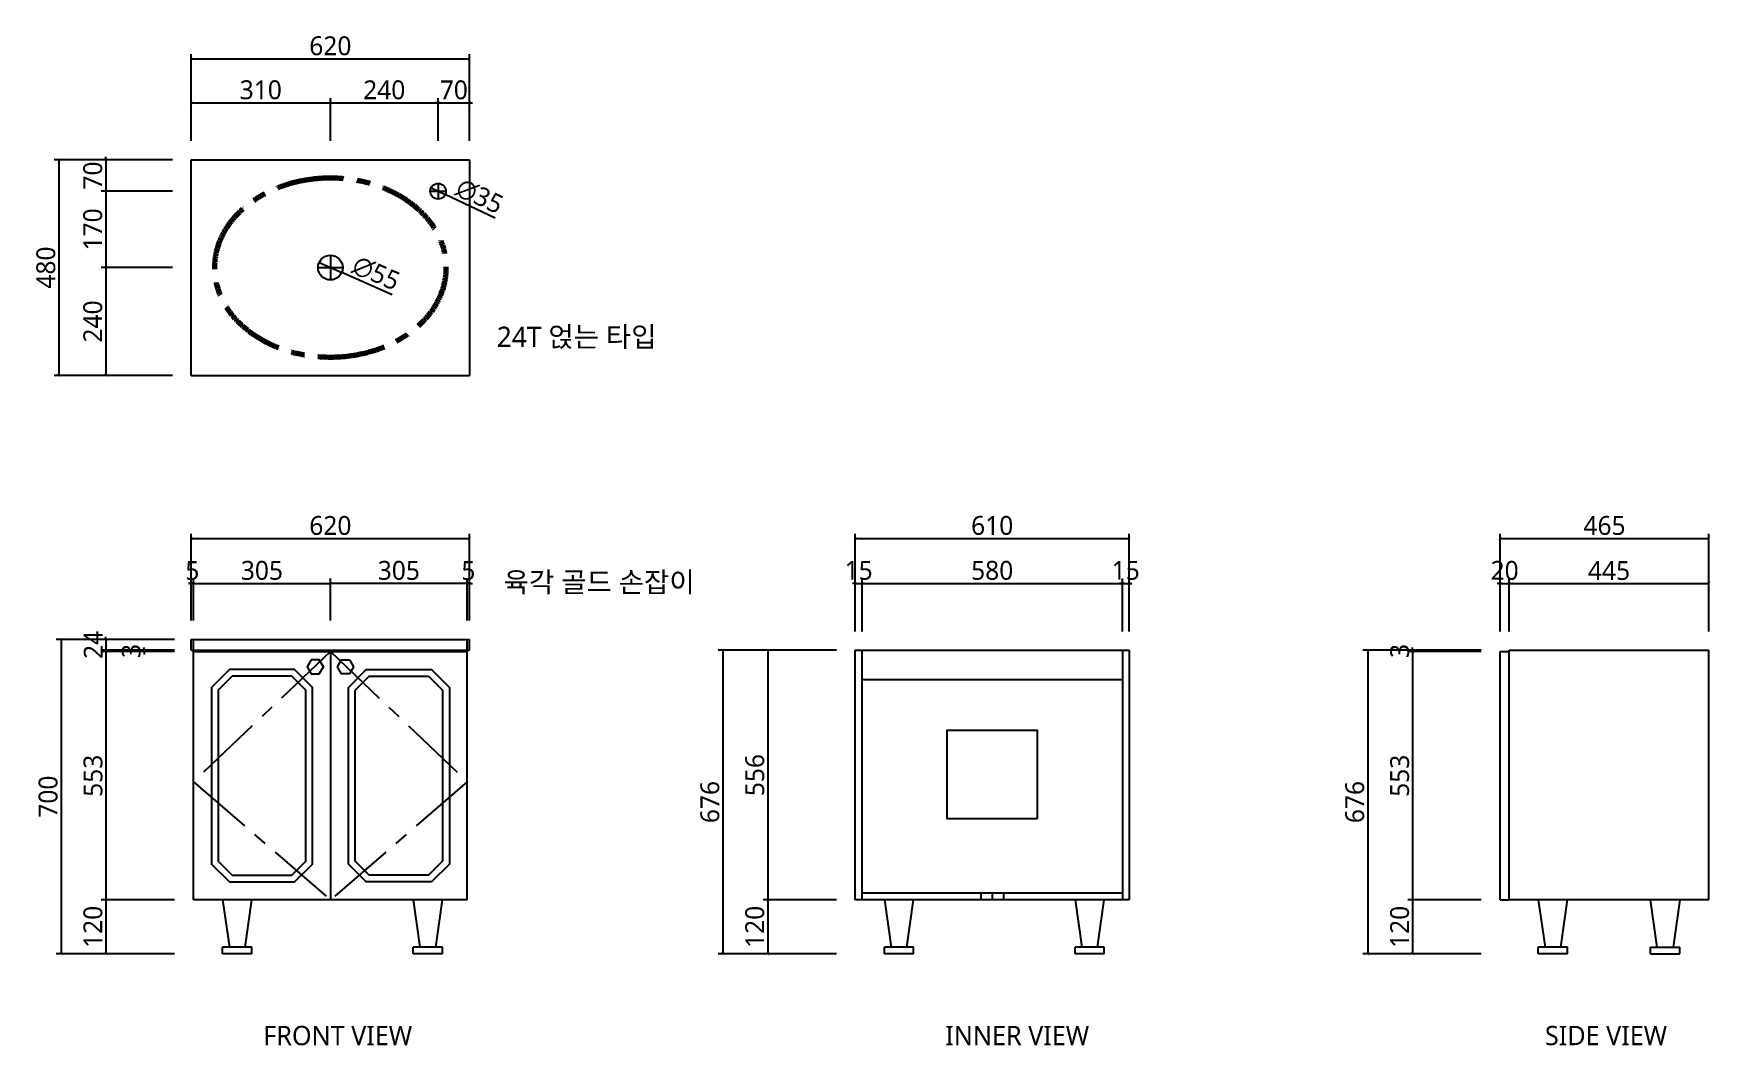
# Model space of a CAD drawing. Extents: x 936786 to 940522, y -533904 to -531651.
import ezdxf
from ezdxf.enums import TextEntityAlignment as Align

# ---------------------------------------------------------------- set-up
doc = ezdxf.new("R2010")
doc.units = 0
doc.header["$LTSCALE"] = 60
doc.header["$MEASUREMENT"] = 0
doc.header["$PDMODE"] = 34
doc.header["$PDSIZE"] = -5
doc.linetypes.add('CENTERX2', pattern=[4, 2.5, -0.5, 0.5, -0.5])
doc.layers.get('0').update_dxf_attribs({"linetype": 'CONTINUOUS'})
doc.layers.get('Defpoints').update_dxf_attribs({"color": 13, "linetype": 'CONTINUOUS'})
for name, color, linetype in [('FUR', 253, 'CONTINUOUS'), ('HAT', 251, 'CENTERX2'), ('S-DIM', 8, 'CONTINUOUS'), ('TEX', 3, 'CONTINUOUS'), ('TEX @ 1', 3, 'CONTINUOUS'), ('TITLE @ 1', 251, 'CONTINUOUS')]:
    doc.layers.add(name, color=color, linetype=linetype)
doc.styles.get("Standard").update_dxf_attribs({"font": 'malgun.ttf'})
doc.styles.add('카비원', font='malgun.ttf', dxfattribs={"height": 45})
doc.dimstyles.new('카비원', dxfattribs={"dimscale": 7, "dimtxt": 6, "dimasz": 0.9, "dimexe": 1.5, "dimexo": 6, "dimgap": 1, "dimtad": 1, "dimdsep": 46, "dimtxsty": 'Standard', "dimblk": 'ARCHTICK', "dimcen": 3, "dimclrd": 8, "dimclre": 8, "dimclrt": 7, "dimazin": 0, "dimtfac": 0.6, "dimtix": 1, "dimtmove": 1, "dimatfit": 3, "dimfxl": 1.5, "dimtolj": 1, "dimtzin": 0, "dimlwd": -1, "dimlwe": -1, "dimarcsym": 1})

# ---------------------------------------------------------------- blocks, each defined once
blk = doc.blocks.new('_ArchTick')
at = {"color": 0, "linetype": 'ByBlock', "transparency": 16777216, "const_width": 0.15}
blk.add_lwpolyline([(-0.5, -0.5), (0.5, 0.5)], dxfattribs=at)
blk = doc.blocks.new('*D4350')
at = {"layer": 'Defpoints', "color": 0}
for p in [(937757.6, -532775.1), (937137.6, -533000.1), (937757.6, -533000.1)]:
    blk.add_point(p, dxfattribs=at)
at = {"layer": 'S-DIM', "color": 8}
for p, q in [((937137.6, -532958.1), (937137.6, -532764.6)), ((937137.6, -532775.1), (937757.6, -532775.1)), ((937757.6, -532958.1), (937757.6, -532764.6))]:
    blk.add_line(p, q, dxfattribs=at)
at = {"layer": 'S-DIM', "color": 8, "xscale": 6.3, "yscale": 6.3, "zscale": 6.3, "rotation": 180}
blk.add_blockref('_ArchTick', (937137.6, -532775.1), dxfattribs=at)
at = {"layer": 'S-DIM', "color": 8, "xscale": 6.3, "yscale": 6.3, "zscale": 6.3}
blk.add_blockref('_ArchTick', (937757.6, -532775.1), dxfattribs=at)
at = {"layer": 'S-DIM', "color": 7, "insert": (937447.6, -532746.4), "char_height": 42, "attachment_point": 5}
blk.add_mtext('\\A1;620', dxfattribs=at)
blk = doc.blocks.new('*D4351')
at = {"layer": 'Defpoints', "color": 0}
for p in [(937142.6, -533000.1), (936847.6, -533700.1), (937142.6, -533700.1)]:
    blk.add_point(p, dxfattribs=at)
at = {"layer": 'S-DIM', "color": 8}
for p, q in [((937100.6, -533000.1), (936837.1, -533000.1)), ((936847.6, -533000.1), (936847.6, -533700.1)), ((937100.6, -533700.1), (936837.1, -533700.1))]:
    blk.add_line(p, q, dxfattribs=at)
at = {"layer": 'S-DIM', "color": 8, "xscale": 6.3, "yscale": 6.3, "zscale": 6.3}
for p, rotation in [((936847.6, -533000.1), 90), ((936847.6, -533700.1), 270)]:
    blk.add_blockref('_ArchTick', p, dxfattribs=dict(at, rotation=rotation))
at = {"layer": 'S-DIM', "color": 7, "insert": (936819, -533350.1), "char_height": 42, "attachment_point": 5, "rotation": 90}
blk.add_mtext('\\A1;700', dxfattribs=at)
blk = doc.blocks.new('*D4352')
at = {"layer": 'Defpoints', "color": 0}
for p in [(937142.6, -533027.1), (936947.6, -533580.1), (937142.6, -533580.1)]:
    blk.add_point(p, dxfattribs=at)
at = {"layer": 'S-DIM', "color": 8}
for p, q in [((937100.6, -533027.1), (936937.1, -533027.1)), ((936947.6, -533027.1), (936947.6, -533580.1)), ((937100.6, -533580.1), (936937.1, -533580.1))]:
    blk.add_line(p, q, dxfattribs=at)
at = {"layer": 'S-DIM', "color": 8, "xscale": 6.3, "yscale": 6.3, "zscale": 6.3}
for p, rotation in [((936947.6, -533027.1), 90), ((936947.6, -533580.1), 270)]:
    blk.add_blockref('_ArchTick', p, dxfattribs=dict(at, rotation=rotation))
at = {"layer": 'S-DIM', "color": 7, "insert": (936919, -533303.6), "char_height": 42, "attachment_point": 5, "rotation": 90}
blk.add_mtext('\\A1;553', dxfattribs=at)
blk = doc.blocks.new('*D4353')
at = {"layer": 'Defpoints', "color": 0}
for p in [(937142.6, -533580.1), (936947.6, -533700.1), (937142.6, -533700.1)]:
    blk.add_point(p, dxfattribs=at)
at = {"layer": 'S-DIM', "color": 8}
for p, q in [((937100.6, -533580.1), (936937.1, -533580.1)), ((936947.6, -533580.1), (936947.6, -533700.1)), ((937100.6, -533700.1), (936937.1, -533700.1))]:
    blk.add_line(p, q, dxfattribs=at)
at = {"layer": 'S-DIM', "color": 8, "xscale": 6.3, "yscale": 6.3, "zscale": 6.3}
for p, rotation in [((936947.6, -533580.1), 90), ((936947.6, -533700.1), 270)]:
    blk.add_blockref('_ArchTick', p, dxfattribs=dict(at, rotation=rotation))
at = {"layer": 'S-DIM', "color": 7, "insert": (936918.8, -533640.1), "char_height": 42, "attachment_point": 5, "rotation": 90}
blk.add_mtext('\\A1;120', dxfattribs=at)
blk = doc.blocks.new('*D4354')
at = {"layer": 'Defpoints', "color": 0}
for p in [(940518.4, -532775.1), (940053.4, -533024.1), (940518.4, -533024.1)]:
    blk.add_point(p, dxfattribs=at)
at = {"layer": 'S-DIM', "color": 8}
for p, q in [((940053.4, -532982.1), (940053.4, -532764.6)), ((940053.4, -532775.1), (940518.4, -532775.1)), ((940518.4, -532982.1), (940518.4, -532764.6))]:
    blk.add_line(p, q, dxfattribs=at)
at = {"layer": 'S-DIM', "color": 8, "xscale": 6.3, "yscale": 6.3, "zscale": 6.3, "rotation": 180}
blk.add_blockref('_ArchTick', (940053.4, -532775.1), dxfattribs=at)
at = {"layer": 'S-DIM', "color": 8, "xscale": 6.3, "yscale": 6.3, "zscale": 6.3}
blk.add_blockref('_ArchTick', (940518.4, -532775.1), dxfattribs=at)
at = {"layer": 'S-DIM', "color": 7, "insert": (940285.9, -532746.4), "char_height": 42, "attachment_point": 5}
blk.add_mtext('\\A1;465', dxfattribs=at)
blk = doc.blocks.new('*D4355')
at = {"layer": 'Defpoints', "color": 0}
for p in [(940053.4, -533024.1), (939758.4, -533700.1), (940053.4, -533700.1)]:
    blk.add_point(p, dxfattribs=at)
at = {"layer": 'S-DIM', "color": 8}
for p, q in [((940011.4, -533024.1), (939747.9, -533024.1)), ((939758.4, -533024.1), (939758.4, -533700.1)), ((940011.4, -533700.1), (939747.9, -533700.1))]:
    blk.add_line(p, q, dxfattribs=at)
at = {"layer": 'S-DIM', "color": 8, "xscale": 6.3, "yscale": 6.3, "zscale": 6.3}
for p, rotation in [((939758.4, -533024.1), 90), ((939758.4, -533700.1), 270)]:
    blk.add_blockref('_ArchTick', p, dxfattribs=dict(at, rotation=rotation))
at = {"layer": 'S-DIM', "color": 7, "insert": (939729.7, -533362.1), "char_height": 42, "attachment_point": 5, "rotation": 90}
blk.add_mtext('\\A1;676', dxfattribs=at)
blk = doc.blocks.new('*D4356')
at = {"layer": 'Defpoints', "color": 0}
for p in [(939858.4, -533027.1), (940053.4, -533024.1), (940053.4, -533027.1)]:
    blk.add_point(p, dxfattribs=at)
at = {"layer": 'S-DIM', "color": 8}
for p, q in [((939858.4, -533024.1), (939858.4, -533017.8)), ((940011.4, -533024.1), (939847.9, -533024.1)), ((940011.4, -533027.1), (939847.9, -533027.1)), ((939858.4, -533024.1), (939858.4, -533027.1)), ((939858.4, -533027.1), (939858.4, -533033.4))]:
    blk.add_line(p, q, dxfattribs=at)
at = {"layer": 'S-DIM', "color": 8, "xscale": 6.3, "yscale": 6.3, "zscale": 6.3}
for p, rotation in [((939858.4, -533024.1), 270), ((939858.4, -533027.1), 90)]:
    blk.add_blockref('_ArchTick', p, dxfattribs=dict(at, rotation=rotation))
at = {"layer": 'S-DIM', "color": 7, "insert": (939829.7, -533025.6), "char_height": 42, "attachment_point": 5, "rotation": 90}
blk.add_mtext('\\A1;3', dxfattribs=at)
blk = doc.blocks.new('*D4357')
at = {"layer": 'Defpoints', "color": 0}
for p in [(940053.4, -533027.1), (939858.4, -533580.1), (940053.4, -533580.1)]:
    blk.add_point(p, dxfattribs=at)
at = {"layer": 'S-DIM', "color": 8}
for p, q in [((940011.4, -533027.1), (939847.9, -533027.1)), ((939858.4, -533027.1), (939858.4, -533580.1)), ((940011.4, -533580.1), (939847.9, -533580.1))]:
    blk.add_line(p, q, dxfattribs=at)
at = {"layer": 'S-DIM', "color": 8, "xscale": 6.3, "yscale": 6.3, "zscale": 6.3}
for p, rotation in [((939858.4, -533027.1), 90), ((939858.4, -533580.1), 270)]:
    blk.add_blockref('_ArchTick', p, dxfattribs=dict(at, rotation=rotation))
at = {"layer": 'S-DIM', "color": 7, "insert": (939829.7, -533303.6), "char_height": 42, "attachment_point": 5, "rotation": 90}
blk.add_mtext('\\A1;553', dxfattribs=at)
blk = doc.blocks.new('*D4358')
at = {"layer": 'Defpoints', "color": 0}
for p in [(940073.4, -532875.1), (940053.4, -533024.1), (940073.4, -533024.1)]:
    blk.add_point(p, dxfattribs=at)
at = {"layer": 'S-DIM', "color": 8}
for p, q in [((940053.4, -532982.1), (940053.4, -532864.6)), ((940073.4, -532982.1), (940073.4, -532864.6)), ((940053.4, -532875.1), (940047.1, -532875.1)), ((940053.4, -532875.1), (940073.4, -532875.1)), ((940073.4, -532875.1), (940079.7, -532875.1))]:
    blk.add_line(p, q, dxfattribs=at)
at = {"layer": 'S-DIM', "color": 8, "xscale": 6.3, "yscale": 6.3, "zscale": 6.3}
blk.add_blockref('_ArchTick', (940053.4, -532875.1), dxfattribs=at)
at = {"layer": 'S-DIM', "color": 8, "xscale": 6.3, "yscale": 6.3, "zscale": 6.3, "rotation": 180}
blk.add_blockref('_ArchTick', (940073.4, -532875.1), dxfattribs=at)
at = {"layer": 'S-DIM', "color": 7, "insert": (940063.4, -532846.4), "char_height": 42, "attachment_point": 5}
blk.add_mtext('\\A1;20', dxfattribs=at)
blk = doc.blocks.new('*D4359')
at = {"layer": 'Defpoints', "color": 0}
for p in [(940518.4, -532875.1), (940073.4, -533024.1), (940518.4, -533024.1)]:
    blk.add_point(p, dxfattribs=at)
at = {"layer": 'S-DIM', "color": 8}
for p, q in [((940073.4, -532982.1), (940073.4, -532864.6)), ((940518.4, -532982.1), (940518.4, -532864.6)), ((940073.4, -532875.1), (940518.4, -532875.1))]:
    blk.add_line(p, q, dxfattribs=at)
at = {"layer": 'S-DIM', "color": 8, "xscale": 6.3, "yscale": 6.3, "zscale": 6.3, "rotation": 180}
blk.add_blockref('_ArchTick', (940073.4, -532875.1), dxfattribs=at)
at = {"layer": 'S-DIM', "color": 8, "xscale": 6.3, "yscale": 6.3, "zscale": 6.3}
blk.add_blockref('_ArchTick', (940518.4, -532875.1), dxfattribs=at)
at = {"layer": 'S-DIM', "color": 7, "insert": (940295.9, -532846.7), "char_height": 42, "attachment_point": 5}
blk.add_mtext('\\A1;445', dxfattribs=at)
blk = doc.blocks.new('*D4360')
at = {"layer": 'Defpoints', "color": 0}
for p in [(939226.9, -532775.1), (938616.9, -533024.1), (939226.9, -533024.1)]:
    blk.add_point(p, dxfattribs=at)
at = {"layer": 'S-DIM', "color": 8}
for p, q in [((938616.9, -532982.1), (938616.9, -532764.6)), ((938616.9, -532775.1), (939226.9, -532775.1)), ((939226.9, -532982.1), (939226.9, -532764.6))]:
    blk.add_line(p, q, dxfattribs=at)
at = {"layer": 'S-DIM', "color": 8, "xscale": 6.3, "yscale": 6.3, "zscale": 6.3, "rotation": 180}
blk.add_blockref('_ArchTick', (938616.9, -532775.1), dxfattribs=at)
at = {"layer": 'S-DIM', "color": 8, "xscale": 6.3, "yscale": 6.3, "zscale": 6.3}
blk.add_blockref('_ArchTick', (939226.9, -532775.1), dxfattribs=at)
at = {"layer": 'S-DIM', "color": 7, "insert": (938921.9, -532746.3), "char_height": 42, "attachment_point": 5}
blk.add_mtext('\\A1;610', dxfattribs=at)
blk = doc.blocks.new('*D4361')
at = {"layer": 'Defpoints', "color": 0}
for p in [(938616.9, -533024.1), (938321.9, -533700.1), (938616.9, -533700.1)]:
    blk.add_point(p, dxfattribs=at)
at = {"layer": 'S-DIM', "color": 8}
for p, q in [((938574.9, -533024.1), (938311.4, -533024.1)), ((938321.9, -533024.1), (938321.9, -533700.1)), ((938574.9, -533700.1), (938311.4, -533700.1))]:
    blk.add_line(p, q, dxfattribs=at)
at = {"layer": 'S-DIM', "color": 8, "xscale": 6.3, "yscale": 6.3, "zscale": 6.3}
for p, rotation in [((938321.9, -533024.1), 90), ((938321.9, -533700.1), 270)]:
    blk.add_blockref('_ArchTick', p, dxfattribs=dict(at, rotation=rotation))
at = {"layer": 'S-DIM', "color": 7, "insert": (938293.2, -533362.1), "char_height": 42, "attachment_point": 5, "rotation": 90}
blk.add_mtext('\\A1;676', dxfattribs=at)
blk = doc.blocks.new('*D4362')
at = {"layer": 'Defpoints', "color": 0}
for p in [(938616.9, -533024.1), (938421.9, -533580.1), (938616.9, -533580.1)]:
    blk.add_point(p, dxfattribs=at)
at = {"layer": 'S-DIM', "color": 8}
for p, q in [((938574.9, -533024.1), (938411.4, -533024.1)), ((938421.9, -533024.1), (938421.9, -533580.1)), ((938574.9, -533580.1), (938411.4, -533580.1))]:
    blk.add_line(p, q, dxfattribs=at)
at = {"layer": 'S-DIM', "color": 8, "xscale": 6.3, "yscale": 6.3, "zscale": 6.3}
for p, rotation in [((938421.9, -533024.1), 90), ((938421.9, -533580.1), 270)]:
    blk.add_blockref('_ArchTick', p, dxfattribs=dict(at, rotation=rotation))
at = {"layer": 'S-DIM', "color": 7, "insert": (938393.2, -533302.1), "char_height": 42, "attachment_point": 5, "rotation": 90}
blk.add_mtext('\\A1;556', dxfattribs=at)
blk = doc.blocks.new('*D4363')
at = {"layer": 'Defpoints', "color": 0}
for p in [(938616.9, -533580.1), (938421.9, -533700.1), (938616.9, -533700.1)]:
    blk.add_point(p, dxfattribs=at)
at = {"layer": 'S-DIM', "color": 8}
for p, q in [((938574.9, -533580.1), (938411.4, -533580.1)), ((938421.9, -533580.1), (938421.9, -533700.1)), ((938574.9, -533700.1), (938411.4, -533700.1))]:
    blk.add_line(p, q, dxfattribs=at)
at = {"layer": 'S-DIM', "color": 8, "xscale": 6.3, "yscale": 6.3, "zscale": 6.3}
for p, rotation in [((938421.9, -533580.1), 90), ((938421.9, -533700.1), 270)]:
    blk.add_blockref('_ArchTick', p, dxfattribs=dict(at, rotation=rotation))
at = {"layer": 'S-DIM', "color": 7, "insert": (938393.1, -533640.1), "char_height": 42, "attachment_point": 5, "rotation": 90}
blk.add_mtext('\\A1;120', dxfattribs=at)
blk = doc.blocks.new('*D4364')
at = {"layer": 'Defpoints', "color": 0}
for p in [(940053.4, -533580.1), (939858.4, -533700.1), (940053.4, -533700.1)]:
    blk.add_point(p, dxfattribs=at)
at = {"layer": 'S-DIM', "color": 8}
for p, q in [((940011.4, -533580.1), (939847.9, -533580.1)), ((939858.4, -533580.1), (939858.4, -533700.1)), ((940011.4, -533700.1), (939847.9, -533700.1))]:
    blk.add_line(p, q, dxfattribs=at)
at = {"layer": 'S-DIM', "color": 8, "xscale": 6.3, "yscale": 6.3, "zscale": 6.3}
for p, rotation in [((939858.4, -533580.1), 90), ((939858.4, -533700.1), 270)]:
    blk.add_blockref('_ArchTick', p, dxfattribs=dict(at, rotation=rotation))
at = {"layer": 'S-DIM', "color": 7, "insert": (939829.6, -533640.1), "char_height": 42, "attachment_point": 5, "rotation": 90}
blk.add_mtext('\\A1;120', dxfattribs=at)
blk = doc.blocks.new('*D4365')
at = {"layer": 'Defpoints', "color": 0}
for p in [(937447.6, -532875.1), (937142.6, -533000.1), (937447.6, -533000.1)]:
    blk.add_point(p, dxfattribs=at)
at = {"layer": 'S-DIM', "color": 8}
for p, q in [((937142.6, -532958.1), (937142.6, -532864.6)), ((937447.6, -532958.1), (937447.6, -532864.6)), ((937142.6, -532875.1), (937447.6, -532875.1))]:
    blk.add_line(p, q, dxfattribs=at)
at = {"layer": 'S-DIM', "color": 8, "xscale": 6.3, "yscale": 6.3, "zscale": 6.3, "rotation": 180}
blk.add_blockref('_ArchTick', (937142.6, -532875.1), dxfattribs=at)
at = {"layer": 'S-DIM', "color": 8, "xscale": 6.3, "yscale": 6.3, "zscale": 6.3}
blk.add_blockref('_ArchTick', (937447.6, -532875.1), dxfattribs=at)
at = {"layer": 'S-DIM', "color": 7, "insert": (937295.1, -532846.4), "char_height": 42, "attachment_point": 5}
blk.add_mtext('\\A1;305', dxfattribs=at)
blk = doc.blocks.new('*D4366')
at = {"layer": 'Defpoints', "color": 0}
for p in [(937447.6, -532875.1), (937447.6, -533000.1), (937752.6, -533000.1)]:
    blk.add_point(p, dxfattribs=at)
at = {"layer": 'S-DIM', "color": 8}
for p, q in [((937447.6, -532958.1), (937447.6, -532864.6)), ((937752.6, -532958.1), (937752.6, -532864.6)), ((937752.6, -532875.1), (937447.6, -532875.1))]:
    blk.add_line(p, q, dxfattribs=at)
at = {"layer": 'S-DIM', "color": 8, "xscale": 6.3, "yscale": 6.3, "zscale": 6.3, "rotation": 180}
blk.add_blockref('_ArchTick', (937447.6, -532875.1), dxfattribs=at)
at = {"layer": 'S-DIM', "color": 8, "xscale": 6.3, "yscale": 6.3, "zscale": 6.3}
blk.add_blockref('_ArchTick', (937752.6, -532875.1), dxfattribs=at)
at = {"layer": 'S-DIM', "color": 7, "insert": (937600.1, -532846.4), "char_height": 42, "attachment_point": 5}
blk.add_mtext('\\A1;305', dxfattribs=at)
blk = doc.blocks.new('*D4367')
at = {"layer": 'Defpoints', "color": 0}
for p in [(938631.9, -532875.1), (938616.9, -533024.1), (938631.9, -533024.1)]:
    blk.add_point(p, dxfattribs=at)
at = {"layer": 'S-DIM', "color": 8}
for p, q in [((938616.9, -532982.1), (938616.9, -532864.6)), ((938631.9, -532982.1), (938631.9, -532864.6)), ((938616.9, -532875.1), (938610.6, -532875.1)), ((938616.9, -532875.1), (938631.9, -532875.1)), ((938631.9, -532875.1), (938638.2, -532875.1))]:
    blk.add_line(p, q, dxfattribs=at)
at = {"layer": 'S-DIM', "color": 8, "xscale": 6.3, "yscale": 6.3, "zscale": 6.3}
blk.add_blockref('_ArchTick', (938616.9, -532875.1), dxfattribs=at)
at = {"layer": 'S-DIM', "color": 8, "xscale": 6.3, "yscale": 6.3, "zscale": 6.3, "rotation": 180}
blk.add_blockref('_ArchTick', (938631.9, -532875.1), dxfattribs=at)
at = {"layer": 'S-DIM', "color": 7, "insert": (938624.4, -532846.3), "char_height": 42, "attachment_point": 5}
blk.add_mtext('\\A1;15', dxfattribs=at)
blk = doc.blocks.new('*D4368')
at = {"layer": 'Defpoints', "color": 0}
for p in [(939211.9, -532875.1), (938631.9, -533024.1), (939211.9, -533024.1)]:
    blk.add_point(p, dxfattribs=at)
at = {"layer": 'S-DIM', "color": 8}
for p, q in [((938631.9, -532982.1), (938631.9, -532864.6)), ((939211.9, -532982.1), (939211.9, -532864.6)), ((938631.9, -532875.1), (939211.9, -532875.1))]:
    blk.add_line(p, q, dxfattribs=at)
at = {"layer": 'S-DIM', "color": 8, "xscale": 6.3, "yscale": 6.3, "zscale": 6.3, "rotation": 180}
blk.add_blockref('_ArchTick', (938631.9, -532875.1), dxfattribs=at)
at = {"layer": 'S-DIM', "color": 8, "xscale": 6.3, "yscale": 6.3, "zscale": 6.3}
blk.add_blockref('_ArchTick', (939211.9, -532875.1), dxfattribs=at)
at = {"layer": 'S-DIM', "color": 7, "insert": (938921.9, -532846.4), "char_height": 42, "attachment_point": 5}
blk.add_mtext('\\A1;580', dxfattribs=at)
blk = doc.blocks.new('*D4369')
at = {"layer": 'Defpoints', "color": 0}
for p in [(939226.9, -532875.1), (939211.9, -533024.1), (939226.9, -533024.1)]:
    blk.add_point(p, dxfattribs=at)
at = {"layer": 'S-DIM', "color": 8}
for p, q in [((939211.9, -532982.1), (939211.9, -532864.6)), ((939226.9, -532982.1), (939226.9, -532864.6)), ((939211.9, -532875.1), (939205.6, -532875.1)), ((939211.9, -532875.1), (939226.9, -532875.1)), ((939226.9, -532875.1), (939233.2, -532875.1))]:
    blk.add_line(p, q, dxfattribs=at)
at = {"layer": 'S-DIM', "color": 8, "xscale": 6.3, "yscale": 6.3, "zscale": 6.3}
blk.add_blockref('_ArchTick', (939211.9, -532875.1), dxfattribs=at)
at = {"layer": 'S-DIM', "color": 8, "xscale": 6.3, "yscale": 6.3, "zscale": 6.3, "rotation": 180}
blk.add_blockref('_ArchTick', (939226.9, -532875.1), dxfattribs=at)
at = {"layer": 'S-DIM', "color": 7, "insert": (939219.4, -532846.3), "char_height": 42, "attachment_point": 5}
blk.add_mtext('\\A1;15', dxfattribs=at)
blk = doc.blocks.new('*D4370')
at = {"layer": 'Defpoints', "color": 0}
for p in [(937142.6, -533000.1), (936947.6, -533024.1), (937142.6, -533024.1)]:
    blk.add_point(p, dxfattribs=at)
at = {"layer": 'S-DIM', "color": 8}
for p, q in [((937100.6, -533000.1), (936937.1, -533000.1)), ((936947.6, -533000.1), (936947.6, -532993.8)), ((936947.6, -533000.1), (936947.6, -533024.1)), ((937100.6, -533024.1), (936937.1, -533024.1)), ((936947.6, -533024.1), (936947.6, -533030.4))]:
    blk.add_line(p, q, dxfattribs=at)
at = {"layer": 'S-DIM', "color": 8, "xscale": 6.3, "yscale": 6.3, "zscale": 6.3}
for p, rotation in [((936947.6, -533000.1), 270), ((936947.6, -533024.1), 90)]:
    blk.add_blockref('_ArchTick', p, dxfattribs=dict(at, rotation=rotation))
at = {"layer": 'S-DIM', "color": 7, "insert": (936919.3, -533012.1), "char_height": 42, "attachment_point": 5, "rotation": 90}
blk.add_mtext('\\A1;24', dxfattribs=at)
blk = doc.blocks.new('*D4371')
at = {"layer": 'Defpoints', "color": 0}
for p in [(937032.8, -533027.1), (937142.6, -533024.1), (937142.6, -533027.1)]:
    blk.add_point(p, dxfattribs=at)
at = {"layer": 'S-DIM', "color": 8}
for p, q in [((937032.8, -533024.1), (937032.8, -533017.8)), ((937100.6, -533024.1), (937022.3, -533024.1)), ((937100.6, -533027.1), (937022.3, -533027.1)), ((937032.8, -533024.1), (937032.8, -533027.1)), ((937032.8, -533027.1), (937032.8, -533033.4))]:
    blk.add_line(p, q, dxfattribs=at)
at = {"layer": 'S-DIM', "color": 8, "xscale": 6.3, "yscale": 6.3, "zscale": 6.3}
for p, rotation in [((937032.8, -533024.1), 270), ((937032.8, -533027.1), 90)]:
    blk.add_blockref('_ArchTick', p, dxfattribs=dict(at, rotation=rotation))
at = {"layer": 'S-DIM', "color": 7, "insert": (937004.1, -533025.6), "char_height": 42, "attachment_point": 5, "rotation": 90}
blk.add_mtext('\\A1;3', dxfattribs=at)
blk = doc.blocks.new('*D4372')
at = {"layer": 'Defpoints', "color": 0}
for p in [(937757.6, -532875.1), (937752.6, -533000.1), (937757.6, -533000.1)]:
    blk.add_point(p, dxfattribs=at)
at = {"layer": 'S-DIM', "color": 8}
for p, q in [((937752.6, -532958.1), (937752.6, -532864.6)), ((937757.6, -532958.1), (937757.6, -532864.6)), ((937752.6, -532875.1), (937746.3, -532875.1)), ((937752.6, -532875.1), (937757.6, -532875.1)), ((937757.6, -532875.1), (937763.9, -532875.1))]:
    blk.add_line(p, q, dxfattribs=at)
at = {"layer": 'S-DIM', "color": 8, "xscale": 6.3, "yscale": 6.3, "zscale": 6.3}
blk.add_blockref('_ArchTick', (937752.6, -532875.1), dxfattribs=at)
at = {"layer": 'S-DIM', "color": 8, "xscale": 6.3, "yscale": 6.3, "zscale": 6.3, "rotation": 180}
blk.add_blockref('_ArchTick', (937757.6, -532875.1), dxfattribs=at)
at = {"layer": 'S-DIM', "color": 7, "insert": (937755.1, -532846.7), "char_height": 42, "attachment_point": 5}
blk.add_mtext('\\A1;5', dxfattribs=at)
blk = doc.blocks.new('*D4373')
at = {"layer": 'Defpoints', "color": 0}
for p in [(937137.6, -532875.1), (937137.6, -533000.1), (937142.6, -533000.1)]:
    blk.add_point(p, dxfattribs=at)
at = {"layer": 'S-DIM', "color": 8}
for p, q in [((937137.6, -532958.1), (937137.6, -532864.6)), ((937142.6, -532958.1), (937142.6, -532864.6)), ((937137.6, -532875.1), (937131.3, -532875.1)), ((937142.6, -532875.1), (937137.6, -532875.1)), ((937142.6, -532875.1), (937148.9, -532875.1))]:
    blk.add_line(p, q, dxfattribs=at)
at = {"layer": 'S-DIM', "color": 8, "xscale": 6.3, "yscale": 6.3, "zscale": 6.3}
blk.add_blockref('_ArchTick', (937137.6, -532875.1), dxfattribs=at)
at = {"layer": 'S-DIM', "color": 8, "xscale": 6.3, "yscale": 6.3, "zscale": 6.3, "rotation": 180}
blk.add_blockref('_ArchTick', (937142.6, -532875.1), dxfattribs=at)
at = {"layer": 'S-DIM', "color": 7, "insert": (937140.1, -532846.7), "char_height": 42, "attachment_point": 5}
blk.add_mtext('\\A1;5', dxfattribs=at)
blk = doc.blocks.new('*D4374')
at = {"layer": 'Defpoints', "color": 0}
for p in [(937757.6, -531706.8), (937137.6, -531931.8), (937757.6, -531931.8)]:
    blk.add_point(p, dxfattribs=at)
at = {"layer": 'S-DIM', "color": 8}
for p, q in [((937137.6, -531889.8), (937137.6, -531696.3)), ((937137.6, -531706.8), (937757.6, -531706.8)), ((937757.6, -531889.8), (937757.6, -531696.3))]:
    blk.add_line(p, q, dxfattribs=at)
at = {"layer": 'S-DIM', "color": 8, "xscale": 6.3, "yscale": 6.3, "zscale": 6.3, "rotation": 180}
blk.add_blockref('_ArchTick', (937137.6, -531706.8), dxfattribs=at)
at = {"layer": 'S-DIM', "color": 8, "xscale": 6.3, "yscale": 6.3, "zscale": 6.3}
blk.add_blockref('_ArchTick', (937757.6, -531706.8), dxfattribs=at)
at = {"layer": 'S-DIM', "color": 7, "insert": (937447.6, -531678.1), "char_height": 42, "attachment_point": 5}
blk.add_mtext('\\A1;620', dxfattribs=at)
blk = doc.blocks.new('*D4375')
at = {"layer": 'Defpoints', "color": 0}
for p in [(937137.6, -531931.8), (936842.6, -532411.8), (937137.6, -532411.8)]:
    blk.add_point(p, dxfattribs=at)
at = {"layer": 'S-DIM', "color": 8}
for p, q in [((937095.6, -531931.8), (936832.1, -531931.8)), ((936842.6, -531931.8), (936842.6, -532411.8)), ((937095.6, -532411.8), (936832.1, -532411.8))]:
    blk.add_line(p, q, dxfattribs=at)
at = {"layer": 'S-DIM', "color": 8, "xscale": 6.3, "yscale": 6.3, "zscale": 6.3}
for p, rotation in [((936842.6, -531931.8), 90), ((936842.6, -532411.8), 270)]:
    blk.add_blockref('_ArchTick', p, dxfattribs=dict(at, rotation=rotation))
at = {"layer": 'S-DIM', "color": 7, "insert": (936814, -532171.8), "char_height": 42, "attachment_point": 5, "rotation": 90}
blk.add_mtext('\\A1;480', dxfattribs=at)
blk = doc.blocks.new('*D4412')
at = {"layer": 'Defpoints', "color": 0}
for p in [(937671.8, -531994.3), (937703.5, -532009.3)]:
    blk.add_point(p, dxfattribs=at)
at = {"layer": 'S-DIM', "color": 8}
for p in [(937671.8, -531994.3), (937814.5, -532062.1)]:
    blk.add_line(p, (937703.5, -532009.3), dxfattribs=at)
at = {"layer": 'S-DIM', "color": 8, "xscale": 6.3, "yscale": 6.3, "zscale": 6.3}
for p, rotation in [((937671.8, -531994.3), 334.6027560891606), ((937703.5, -532009.3), 154.6027560891606)]:
    blk.add_blockref('_ArchTick', p, dxfattribs=dict(at, rotation=rotation))
at = {"layer": 'S-DIM', "color": 7, "insert": (937780.2, -532013), "char_height": 42, "attachment_point": 5, "rotation": 334.6028}
blk.add_mtext('\\A1;∅35', dxfattribs=at)
blk = doc.blocks.new('*D4413')
at = {"layer": 'Defpoints', "color": 0}
for p in [(937422.5, -532160.7), (937472.8, -532182.9)]:
    blk.add_point(p, dxfattribs=at)
at = {"layer": 'S-DIM', "color": 8}
for p in [(937422.5, -532160.7), (937585.3, -532232.6)]:
    blk.add_line(p, (937472.8, -532182.9), dxfattribs=at)
at = {"layer": 'S-DIM', "color": 8, "xscale": 6.3, "yscale": 6.3, "zscale": 6.3}
for p, rotation in [((937422.5, -532160.7), 336.1742943131352), ((937472.8, -532182.9), 156.1742943131352)]:
    blk.add_blockref('_ArchTick', p, dxfattribs=dict(at, rotation=rotation))
at = {"layer": 'S-DIM', "color": 7, "insert": (937549.6, -532184.5), "char_height": 42, "attachment_point": 5, "rotation": 336.1743}
blk.add_mtext('\\A1;∅55', dxfattribs=at)
blk = doc.blocks.new('*D4414')
at = {"color": 8}
for p, q in [((937137.6, -531889.8), (937137.6, -531794.4)), ((937137.6, -531804.9), (937447.6, -531804.9)), ((937447.6, -531889.8), (937447.6, -531794.4))]:
    blk.add_line(p, q, dxfattribs=at)
at = {"layer": 'Defpoints', "color": 0}
for p in [(937447.6, -531804.9), (937137.6, -531931.8), (937447.6, -531931.8)]:
    blk.add_point(p, dxfattribs=at)
at = {"color": 8, "xscale": 6.3, "yscale": 6.3, "zscale": 6.3, "rotation": 180}
blk.add_blockref('_ArchTick', (937137.6, -531804.9), dxfattribs=at)
at = {"color": 8, "xscale": 6.3, "yscale": 6.3, "zscale": 6.3}
blk.add_blockref('_ArchTick', (937447.6, -531804.9), dxfattribs=at)
at = {"color": 7, "insert": (937292.6, -531776.1), "char_height": 42, "attachment_point": 5}
blk.add_mtext('\\A1;310', dxfattribs=at)
blk = doc.blocks.new('*D4415')
at = {"color": 8}
for p, q in [((937447.6, -531889.8), (937447.6, -531794.4)), ((937447.6, -531804.9), (937687.6, -531804.9)), ((937687.6, -531889.8), (937687.6, -531794.4))]:
    blk.add_line(p, q, dxfattribs=at)
at = {"layer": 'Defpoints', "color": 0}
for p in [(937687.6, -531804.9), (937447.6, -531931.8), (937687.6, -531931.8)]:
    blk.add_point(p, dxfattribs=at)
at = {"color": 8, "xscale": 6.3, "yscale": 6.3, "zscale": 6.3, "rotation": 180}
blk.add_blockref('_ArchTick', (937447.6, -531804.9), dxfattribs=at)
at = {"color": 8, "xscale": 6.3, "yscale": 6.3, "zscale": 6.3}
blk.add_blockref('_ArchTick', (937687.6, -531804.9), dxfattribs=at)
at = {"color": 7, "insert": (937567.6, -531776.2), "char_height": 42, "attachment_point": 5}
blk.add_mtext('\\A1;240', dxfattribs=at)
blk = doc.blocks.new('*D4416')
at = {"color": 8}
for p, q in [((937687.6, -531804.9), (937681.3, -531804.9)), ((937687.6, -531889.8), (937687.6, -531794.4)), ((937687.6, -531804.9), (937757.6, -531804.9)), ((937757.6, -531889.8), (937757.6, -531794.4)), ((937757.6, -531804.9), (937763.9, -531804.9))]:
    blk.add_line(p, q, dxfattribs=at)
at = {"layer": 'Defpoints', "color": 0}
for p in [(937757.6, -531804.9), (937687.6, -531931.8), (937757.6, -531931.8)]:
    blk.add_point(p, dxfattribs=at)
at = {"color": 8, "xscale": 6.3, "yscale": 6.3, "zscale": 6.3}
blk.add_blockref('_ArchTick', (937687.6, -531804.9), dxfattribs=at)
at = {"color": 8, "xscale": 6.3, "yscale": 6.3, "zscale": 6.3, "rotation": 180}
blk.add_blockref('_ArchTick', (937757.6, -531804.9), dxfattribs=at)
at = {"color": 7, "insert": (937722.6, -531776.2), "char_height": 42, "attachment_point": 5}
blk.add_mtext('\\A1;70', dxfattribs=at)
blk = doc.blocks.new('*D4417')
at = {"color": 8}
for p, q in [((937095.6, -531931.8), (936936.7, -531931.8)), ((936947.2, -531931.8), (936947.2, -531925.5)), ((936947.2, -531931.8), (936947.2, -532001.8)), ((937095.6, -532001.8), (936936.7, -532001.8)), ((936947.2, -532001.8), (936947.2, -532008.1))]:
    blk.add_line(p, q, dxfattribs=at)
at = {"layer": 'Defpoints', "color": 0}
for p in [(937137.6, -531931.8), (936947.2, -532001.8), (937137.6, -532001.8)]:
    blk.add_point(p, dxfattribs=at)
at = {"color": 8, "xscale": 6.3, "yscale": 6.3, "zscale": 6.3}
for p, rotation in [((936947.2, -531931.8), 270), ((936947.2, -532001.8), 90)]:
    blk.add_blockref('_ArchTick', p, dxfattribs=dict(at, rotation=rotation))
at = {"color": 7, "insert": (936918.5, -531966.8), "char_height": 42, "attachment_point": 5, "rotation": 90}
blk.add_mtext('\\A1;70', dxfattribs=at)
blk = doc.blocks.new('*D4418')
at = {"color": 8}
for p, q in [((937095.6, -532001.8), (936936.7, -532001.8)), ((936947.2, -532001.8), (936947.2, -532171.8)), ((937095.6, -532171.8), (936936.7, -532171.8))]:
    blk.add_line(p, q, dxfattribs=at)
at = {"layer": 'Defpoints', "color": 0}
for p in [(937137.6, -532001.8), (936947.2, -532171.8), (937137.6, -532171.8)]:
    blk.add_point(p, dxfattribs=at)
at = {"color": 8, "xscale": 6.3, "yscale": 6.3, "zscale": 6.3}
for p, rotation in [((936947.2, -532001.8), 90), ((936947.2, -532171.8), 270)]:
    blk.add_blockref('_ArchTick', p, dxfattribs=dict(at, rotation=rotation))
at = {"color": 7, "insert": (936918.4, -532086.8), "char_height": 42, "attachment_point": 5, "rotation": 90}
blk.add_mtext('\\A1;170', dxfattribs=at)
blk = doc.blocks.new('*D4419')
at = {"color": 8}
for p, q in [((937095.6, -532171.8), (936936.7, -532171.8)), ((936947.2, -532171.8), (936947.2, -532411.8)), ((937095.6, -532411.8), (936936.7, -532411.8))]:
    blk.add_line(p, q, dxfattribs=at)
at = {"layer": 'Defpoints', "color": 0}
for p in [(937137.6, -532171.8), (936947.2, -532411.8), (937137.6, -532411.8)]:
    blk.add_point(p, dxfattribs=at)
at = {"color": 8, "xscale": 6.3, "yscale": 6.3, "zscale": 6.3}
for p, rotation in [((936947.2, -532171.8), 90), ((936947.2, -532411.8), 270)]:
    blk.add_blockref('_ArchTick', p, dxfattribs=dict(at, rotation=rotation))
at = {"color": 7, "insert": (936918.5, -532291.8), "char_height": 42, "attachment_point": 5, "rotation": 90}
blk.add_mtext('\\A1;240', dxfattribs=at)

msp = doc.modelspace()

# ---------------------------------------------------------------- linework, layer by layer
for p, q in [((937137.649, -531931.826), (937757.649, -531931.826)), ((937137.649, -532411.826), (937137.649, -531931.826)), ((937757.649, -531931.826), (937757.649, -532411.826)), ((937670.149, -532001.826), (937705.149, -532001.826)), ((937670.149, -532001.826), (937705.149, -532001.826)), ((937687.649, -531984.326), (937687.649, -532019.326)), ((937687.649, -531984.326), (937687.649, -532019.326)), ((937447.649, -532144.326), (937447.649, -532199.326)), ((937447.649, -532144.326), (937447.649, -532199.326)), ((937420.149, -532171.826), (937475.149, -532171.826)), ((937420.149, -532171.826), (937475.149, -532171.826)), ((937137.649, -532411.826), (937757.649, -532411.826)), ((937137.649, -533000.094), (937757.649, -533000.094)), ((937137.649, -533024.094), (937137.649, -533000.094)), ((937142.649, -533580.094), (937142.649, -533000.094)), ((937752.649, -533580.094), (937752.649, -533000.094)), ((937752.649, -533580.094), (937752.649, -533000.094)), ((937757.649, -533024.094), (937757.649, -533000.094)), ((937137.649, -533024.094), (937757.649, -533024.094)), ((937142.649, -533024.094), (937757.649, -533024.094)), ((937142.649, -533027.094), (937752.649, -533027.094)), ((937157.649, -533027.094), (937157.649, -533024.094)), ((937447.649, -533027.094), (937447.649, -533580.094)), ((937737.649, -533027.094), (937737.649, -533024.094)), ((938616.896, -533024.094), (939226.896, -533024.094)), ((938616.896, -533580.094), (938616.896, -533024.094)), ((938631.896, -533580.094), (938631.896, -533024.094)), ((939211.896, -533024.094), (939211.896, -533580.094)), ((939226.896, -533024.094), (939226.896, -533580.094)), ((940053.434, -533580.094), (940053.434, -533027.094)), ((940053.434, -533027.094), (940073.434, -533027.094)), ((940073.434, -533024.094), (940518.434, -533024.094)), ((940073.434, -533580.094), (940073.434, -533024.094)), ((940518.434, -533580.094), (940518.434, -533024.094)), ((938631.896, -533089.094), (939211.896, -533089.094)), ((937752.649, -533580.094), (937142.649, -533580.094)), ((937207.582, -533580.094), (937222.582, -533685.094)), ((937257.582, -533685.094), (937272.582, -533580.094)), ((937632.227, -533580.094), (937647.227, -533685.094)), ((937682.227, -533685.094), (937697.227, -533580.094)), ((939226.896, -533580.094), (938616.896, -533580.094)), ((939211.896, -533565.094), (938631.896, -533565.094)), ((938681.83, -533580.094), (938696.83, -533685.094)), ((938731.83, -533685.094), (938746.83, -533580.094)), ((938896.896, -533565.094), (938896.896, -533580.094)), ((938921.896, -533565.094), (938921.896, -533580.094)), ((938946.896, -533565.094), (938946.896, -533580.094)), ((939106.474, -533580.094), (939121.474, -533685.094)), ((939156.474, -533685.094), (939171.474, -533580.094)), ((940053.434, -533580.094), (940073.434, -533580.094)), ((940518.434, -533580.094), (940073.434, -533580.094)), ((940138.367, -533580.094), (940153.367, -533685.094)), ((940188.367, -533685.094), (940203.367, -533580.094)), ((940403.501, -533685.094), (940388.501, -533580.094)), ((940453.501, -533580.094), (940438.501, -533685.094)), ((937272.582, -533685.094), (937207.582, -533685.094)), ((937207.582, -533700.094), (937207.582, -533685.094)), ((937272.582, -533700.094), (937272.582, -533685.094)), ((937697.227, -533685.094), (937632.227, -533685.094)), ((937632.227, -533700.094), (937632.227, -533685.094)), ((937697.227, -533700.094), (937697.227, -533685.094)), ((938746.83, -533685.094), (938681.83, -533685.094)), ((938681.83, -533700.094), (938681.83, -533685.094)), ((938746.83, -533700.094), (938746.83, -533685.094)), ((939171.474, -533685.094), (939106.474, -533685.094)), ((939106.474, -533700.094), (939106.474, -533685.094)), ((939171.474, -533700.094), (939171.474, -533685.094)), ((940203.367, -533685.094), (940138.367, -533685.094)), ((940138.367, -533700.094), (940138.367, -533685.094)), ((940203.367, -533700.094), (940203.367, -533685.094)), ((940388.501, -533685.094), (940453.501, -533685.094)), ((940388.501, -533700.094), (940388.501, -533685.094)), ((940453.501, -533700.094), (940453.501, -533685.094)), ((937272.582, -533700.094), (937207.582, -533700.094)), ((937697.227, -533700.094), (937632.227, -533700.094)), ((938746.83, -533700.094), (938681.83, -533700.094)), ((939171.474, -533700.094), (939106.474, -533700.094)), ((940203.367, -533700.094), (940138.367, -533700.094)), ((940388.501, -533700.094), (940453.501, -533700.094))]:
    msp.add_line(p, q)
msp.add_lwpolyline([(939021.896, -533399.823), (938821.896, -533399.823), (938821.896, -533201.669), (939021.896, -533201.669)], close=True)
for centre, radius in [((937687.649, -532001.826), 17.5), ((937447.649, -532171.826), 27.5)]:
    msp.add_circle(centre, radius)
at = {"layer": 'FUR'}
for points in [[(937404.982, -533045.03), (937395.982, -533060.619), (937404.982, -533076.207), (937422.982, -533076.207), (937431.982, -533060.619), (937422.982, -533045.03)], [(937490.317, -533045.03), (937499.317, -533060.619), (937490.317, -533076.207), (937472.317, -533076.207), (937463.317, -533060.619), (937472.317, -533045.03)], [(937222.649, -533540.094), (937367.649, -533540.094), (937407.649, -533500.094), (937407.649, -533107.094), (937367.649, -533067.094), (937222.649, -533067.094), (937182.649, -533107.094), (937182.649, -533500.094)], [(937228.862, -533082.094), (937197.649, -533113.307), (937197.649, -533493.881), (937228.862, -533525.094), (937361.436, -533525.094), (937392.649, -533493.881), (937392.649, -533113.307), (937361.436, -533082.094)], [(937672.649, -533540.094), (937527.649, -533540.094), (937487.649, -533500.094), (937487.649, -533107.094), (937527.649, -533067.094), (937672.649, -533067.094), (937712.649, -533107.094), (937712.649, -533500.094)], [(937666.436, -533082.094), (937697.649, -533113.307), (937697.649, -533493.881), (937666.436, -533525.094), (937533.862, -533525.094), (937502.649, -533493.881), (937502.649, -533113.307), (937533.862, -533082.094)]]:
    msp.add_lwpolyline(points, close=True, dxfattribs=at)
at = {"layer": 'HAT', "linetype": 'CENTERX2'}
for points in [[(937447.649, -533027.094), (937142.649, -533317.094), (937447.649, -533580.094)], [(937447.649, -533027.094), (937752.649, -533317.094), (937447.649, -533580.094)]]:
    msp.add_lwpolyline(points, dxfattribs=at)
at = {"layer": 'HAT', "linetype": 'CENTERX2', "lineweight": 100}
msp.add_ellipse((937447.649, -532171.826), major_axis=(-257.5, 0), ratio=0.77669903, dxfattribs=at)

# ---------------------------------------------------------------- texts
at = {"layer": 'TEX', "style": '카비원'}
msp.add_text('육각 골드 손잡이', height=45, dxfattribs=at).set_placement((937833.517, -532894.912))
at = {"layer": 'TEX @ 1', "style": '카비원'}
msp.add_text('24T 얹는 타입', height=45, dxfattribs=at).set_placement((937818.285, -532348.374))
at = {"layer": 'TITLE @ 1', "style": '카비원'}
for s, p in [('FRONT VIEW', (937298.074, -533882.112)), ('INNER VIEW', (938817.437, -533882.112)), ('SIDE VIEW', (940153.255, -533882.112))]:
    msp.add_text(s, height=43, dxfattribs=at).set_placement(p, align=Align.MIDDLE_LEFT)

# ---------------------------------------------------------------- dimensions: what is measured, and where the dimension line sits
for p2, distance, picture, middle in [((937447.649, -531931.826), 126.938, '*D4414', (937292.649, -531776.074)), ((937137.649, -532001.826), -190.429, '*D4417', (936918.521, -531966.826))]:
    dim = msp.add_aligned_dim(p1=(937137.649, -531931.826), p2=p2, distance=distance, dimstyle='카비원')
    dim.commit()
    dim.dimension.update_dxf_attribs({"geometry": picture, "text_midpoint": middle})
for base, p1, p2, angle, picture, middle in [((937687.649, -531804.887), (937447.649, -531931.826), (937687.649, -531931.826), 180, '*D4415', (937567.649, -531776.188)), ((937757.649, -531804.887), (937687.649, -531931.826), (937757.649, -531931.826), 180, '*D4416', (937722.649, -531776.188)), ((936947.22, -532171.826), (937137.649, -532001.826), (937137.649, -532171.826), 90, '*D4418', (936918.407, -532086.826)), ((936947.22, -532411.826), (937137.649, -532171.826), (937137.649, -532411.826), 90, '*D4419', (936918.521, -532291.826))]:
    dim = msp.add_linear_dim(base=base, p1=p1, p2=p2, angle=angle, dimstyle='카비원')
    dim.commit()
    dim.dimension.update_dxf_attribs({"geometry": picture, "text_midpoint": middle})
at = {"layer": 'S-DIM'}
for base, p1, p2, picture, middle in [((937757.649, -531706.826), (937137.649, -531931.826), (937757.649, -531931.826), '*D4374', (937447.649, -531678.127)), ((937757.649, -532775.094), (937137.649, -533000.094), (937757.649, -533000.094), '*D4350', (937447.649, -532746.395)), ((939226.896, -532775.094), (938616.896, -533024.094), (939226.896, -533024.094), '*D4360', (938921.896, -532746.281)), ((940518.434, -532775.094), (940053.434, -533024.094), (940518.434, -533024.094), '*D4354', (940285.934, -532746.395)), ((940073.434, -532875.094), (940053.434, -533024.094), (940073.434, -533024.094), '*D4358', (940063.434, -532846.395)), ((940518.434, -532875.094), (940073.434, -533024.094), (940518.434, -533024.094), '*D4359', (940295.934, -532846.737))]:
    dim = msp.add_linear_dim(base=base, p1=p1, p2=p2, dimstyle='카비원', override={"dimtxsty": 'Standard', "dimtmove": 1}, dxfattribs=at)
    dim.commit()
    dim.dimension.update_dxf_attribs({"geometry": picture, "text_midpoint": middle})
for base, p1, p2, angle, picture, middle in [((936842.649, -532411.826), (937137.649, -531931.826), (937137.649, -532411.826), 90, '*D4375', (936813.95, -532171.826)), ((937137.649, -532875.094), (937142.649, -533000.094), (937137.649, -533000.094), 0, '*D4373', (937140.149, -532846.737)), ((937447.649, -532875.094), (937142.649, -533000.094), (937447.649, -533000.094), 0, '*D4365', (937295.149, -532846.395)), ((937447.649, -532875.094), (937752.649, -533000.094), (937447.649, -533000.094), 180, '*D4366', (937600.149, -532846.395)), ((937757.649, -532875.094), (937752.649, -533000.094), (937757.649, -533000.094), 180, '*D4372', (937755.149, -532846.737)), ((938631.896, -532875.094), (938616.896, -533024.094), (938631.896, -533024.094), 0, '*D4367', (938624.396, -532846.281)), ((939211.896, -532875.094), (938631.896, -533024.094), (939211.896, -533024.094), 0, '*D4368', (938921.896, -532846.395)), ((939226.896, -532875.094), (939211.896, -533024.094), (939226.896, -533024.094), 0, '*D4369', (939219.396, -532846.281)), ((936947.649, -533024.094), (937142.649, -533000.094), (937142.649, -533024.094), 90, '*D4370', (936919.307, -533012.094)), ((936847.649, -533700.094), (937142.649, -533000.094), (937142.649, -533700.094), 90, '*D4351', (936818.95, -533350.094)), ((937032.817, -533027.094), (937142.649, -533024.094), (937142.649, -533027.094), 90, '*D4371', (937004.118, -533025.594)), ((938321.896, -533700.094), (938616.896, -533024.094), (938616.896, -533700.094), 90, '*D4361', (938293.197, -533362.094)), ((938421.896, -533580.094), (938616.896, -533024.094), (938616.896, -533580.094), 90, '*D4362', (938393.197, -533302.094)), ((939758.434, -533700.094), (940053.434, -533024.094), (940053.434, -533700.094), 90, '*D4355', (939729.735, -533362.094)), ((939858.434, -533027.094), (940053.434, -533024.094), (940053.434, -533027.094), 90, '*D4356', (939829.735, -533025.594)), ((936947.649, -533580.094), (937142.649, -533027.094), (937142.649, -533580.094), 90, '*D4352', (936918.95, -533303.594)), ((939858.434, -533580.094), (940053.434, -533027.094), (940053.434, -533580.094), 90, '*D4357', (939829.735, -533303.594)), ((936947.649, -533700.094), (937142.649, -533580.094), (937142.649, -533700.094), 90, '*D4353', (936918.836, -533640.094)), ((938421.896, -533700.094), (938616.896, -533580.094), (938616.896, -533700.094), 90, '*D4363', (938393.083, -533640.094)), ((939858.434, -533700.094), (940053.434, -533580.094), (940053.434, -533700.094), 90, '*D4364', (939829.621, -533640.094))]:
    dim = msp.add_linear_dim(base=base, p1=p1, p2=p2, angle=angle, dimstyle='카비원', override={"dimtxsty": 'Standard', "dimtmove": 1}, dxfattribs=at)
    dim.commit()
    dim.dimension.update_dxf_attribs({"geometry": picture, "text_midpoint": middle})
for p1, p2, picture, middle in [((937671.84, -531994.32), (937703.458, -532009.332), '*D4412', (937780.196, -532013.048)), ((937422.493, -532160.717), (937472.806, -532182.935), '*D4413', (937549.617, -532184.545))]:
    dim = msp.add_diameter_dim_2p(p1=p1, p2=p2, dimstyle='카비원', dxfattribs=at)
    dim.commit()
    dim.dimension.update_dxf_attribs({"geometry": picture, "text_midpoint": middle})

doc.saveas('drawing.dxf')
